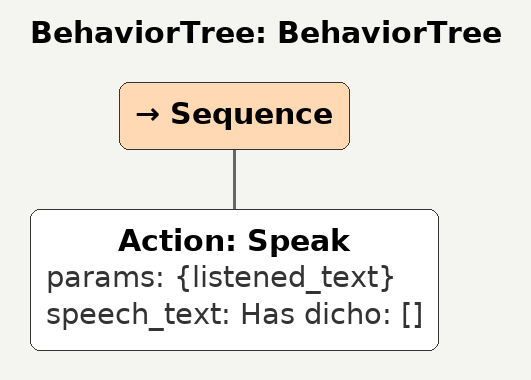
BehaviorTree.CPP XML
<?xml version="1.0"?>
<root main_tree_to_execute="BehaviorTree">
    <BehaviorTree ID="BehaviorTree">
        <Sequence>
            <Action ID="Speak" params="{listened_text}" speech_text="Has dicho: []"/>
        </Sequence>
    </BehaviorTree>
</root>
